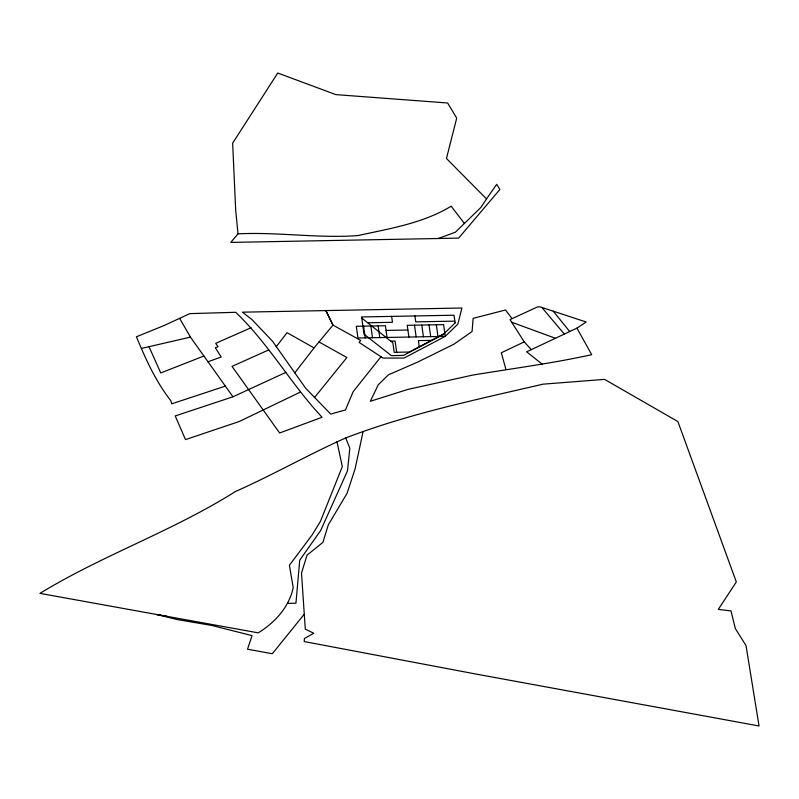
<?xml version="1.0" encoding="UTF-8"?>
<svg xmlns="http://www.w3.org/2000/svg" width="799" height="799" viewBox="0 0 799 799"><rect width="100%" height="100%" fill="white"/><g stroke="black" fill="none" stroke-linecap="round" stroke-linejoin="round"><path stroke-width="1.2" d="M363.036 431.85L355.126 468.753L347.076 493.323L328.309 524.863L322.886 542.391L307.026 555.155L301.513 573.013L305.278 629.123L313.777 633.227L304.389 638.551L304.219 641.557L475.455 673.957L759.05 725.981L746.016 645.582L735.34 628.563L730.995 610.925L718.301 609.397L736.328 581.952L677.892 421.552L604.553 379.375L543.02 384.169C476.623 399.64 409.517 413.433 345.707 437.952C308.414 454.591 272.789 474.976 235.395 491.535C173.153 530.906 102.731 555.015 39.95 593.377L258.227 632.848C274.836 622.641 289.118 607.2 293.203 587.605L289.398 565.283L312.089 534.98L320.469 521.288L342.312 466.626L336.908 441.457M486.531 198.931L480.818 207.51L455.38 232.209L438.252 238.511L230.731 242.407L238.032 233.827L235.685 210.357L232.649 143.141L277.752 73.019L335.89 94.622L447.63 103.001L456.698 118.102L446.461 158.492L486.531 198.931L496.688 184.319L499.854 189.503L458.636 238.102L438.252 238.511M294.771 372.883L314.057 347.905L332.983 325.123L325.872 310.591L332.983 325.123L360.649 340.414L359.101 342.401L383.041 358.072L404.064 358.042L445.253 336.359L457.837 324.114L461.912 308.014L242.437 312.169L252.025 319.63L272.469 341.173L305.747 388.344L330.706 414.062L345.448 409.947L353.148 391.69L380.983 356.724M276.194 346.736L287.051 332.664L314.057 347.905M314.736 397.263L346.866 357.533L318.951 341.922M304.079 614.421L272.349 653.732L247.52 649.207L252.045 635.624L211.765 625.447L176.978 619.515L156.824 614.531L166.921 616.339M576.938 328.119L586.136 321.987L539.934 306.816L537.697 306.856L509.992 319.59L524.244 341.882L531.315 349.642L576.938 328.119L591.709 354.686C552.239 363.395 512.129 368.539 472.389 375.15L407.989 389.383L370.337 401.278L378.197 384.868L388.344 374.861L417.897 361.977L454.012 344.149L472.089 331.515L473.128 318.342L505.537 309.982L512.059 318.601M443.994 333.742L409.238 352.029L394.187 352.319L392.858 342.831L361.747 318.052M268.694 349.942L232.03 366.391L279.63 432.978L322.057 417.258C291.036 384.119 268.664 343.65 235.665 312.299L189.862 313.627L163.565 325.752L136.409 336.788C145.708 359.2 155.705 381.393 170.786 400.659L171.705 403.845L225.358 386.117M300.324 392.099L239.281 421.502L185.498 439.6L175.221 415.939L232.958 396.793L285.802 372.404M524.244 341.882L501.313 352.768L505.917 369.368M531.315 349.642L526.601 351.78L542.441 364.364M251.176 327.71L215.69 343.33L218.107 346.736L215.321 347.755L221.203 356.993L208.02 361.767M203.905 356.004L160.739 372.953L149.023 346.676M141.593 348.394L190.452 337.118L232.958 396.793M367.77 322.776L392.469 322.307L391.64 316.394M454.841 321.128L415.76 321.867L414.931 315.955M386.057 330.426L407.889 330.017M390.721 341.153L395.096 341.073L396.664 352.269M431.37 340.384L418.386 340.624L419.245 346.766M287.59 603.335L295.95 603.235L299.725 560.199L320.659 530.536L347.495 470.851L349.842 448.309L345.707 437.952M238.032 233.827C277.962 231.9 317.792 238.432 357.612 235.625C389.542 228.634 422.821 223.39 451.175 206.202L464.299 223.34M511.7 322.247L555.265 338.217M541.852 307.455L564.254 334.012M553.278 311.201L569.607 331.425M179.715 318.491L190.452 337.118M436.334 324.774L437.982 336.499M429.063 324.913L430.701 336.629M421.782 325.043L423.43 336.769M414.511 325.183L416.149 336.908M408.878 337.048L407.23 325.323L443.615 324.634L445.253 336.359L357.942 338.007L356.294 326.292L385.398 325.732L387.046 337.458M378.127 325.872L379.765 337.597M370.846 326.012L372.494 337.737M363.575 326.152L365.213 337.877M455.09 322.936L443.175 334.531L403.545 355.395L391.34 355.625L364.004 334.162L361.597 316.963L454.012 315.215L455.09 322.936"/></g></svg>
